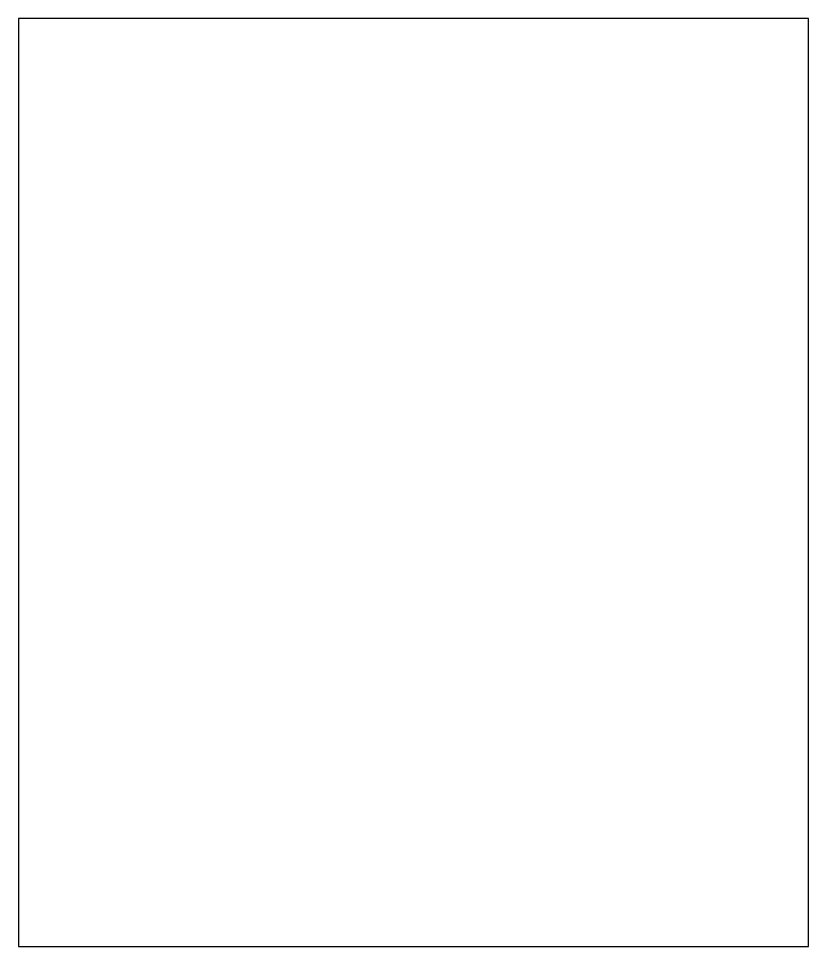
# Model space of a CAD drawing. Header units: millimetres. Extents: x 101 to 121, y 38 to 61.5.
import ezdxf

# ---------------------------------------------------------------- set-up
doc = ezdxf.new("R2010")
doc.units = ezdxf.units.MM

msp = doc.modelspace()

# ---------------------------------------------------------------- linework, layer by layer
for p, q in [((101, 61.5), (101, 38)), ((121, 61.5), (101, 61.5)), ((121, 38), (121, 61.5)), ((101, 38), (121, 38))]:
    msp.add_line(p, q)

doc.saveas('drawing.dxf')
